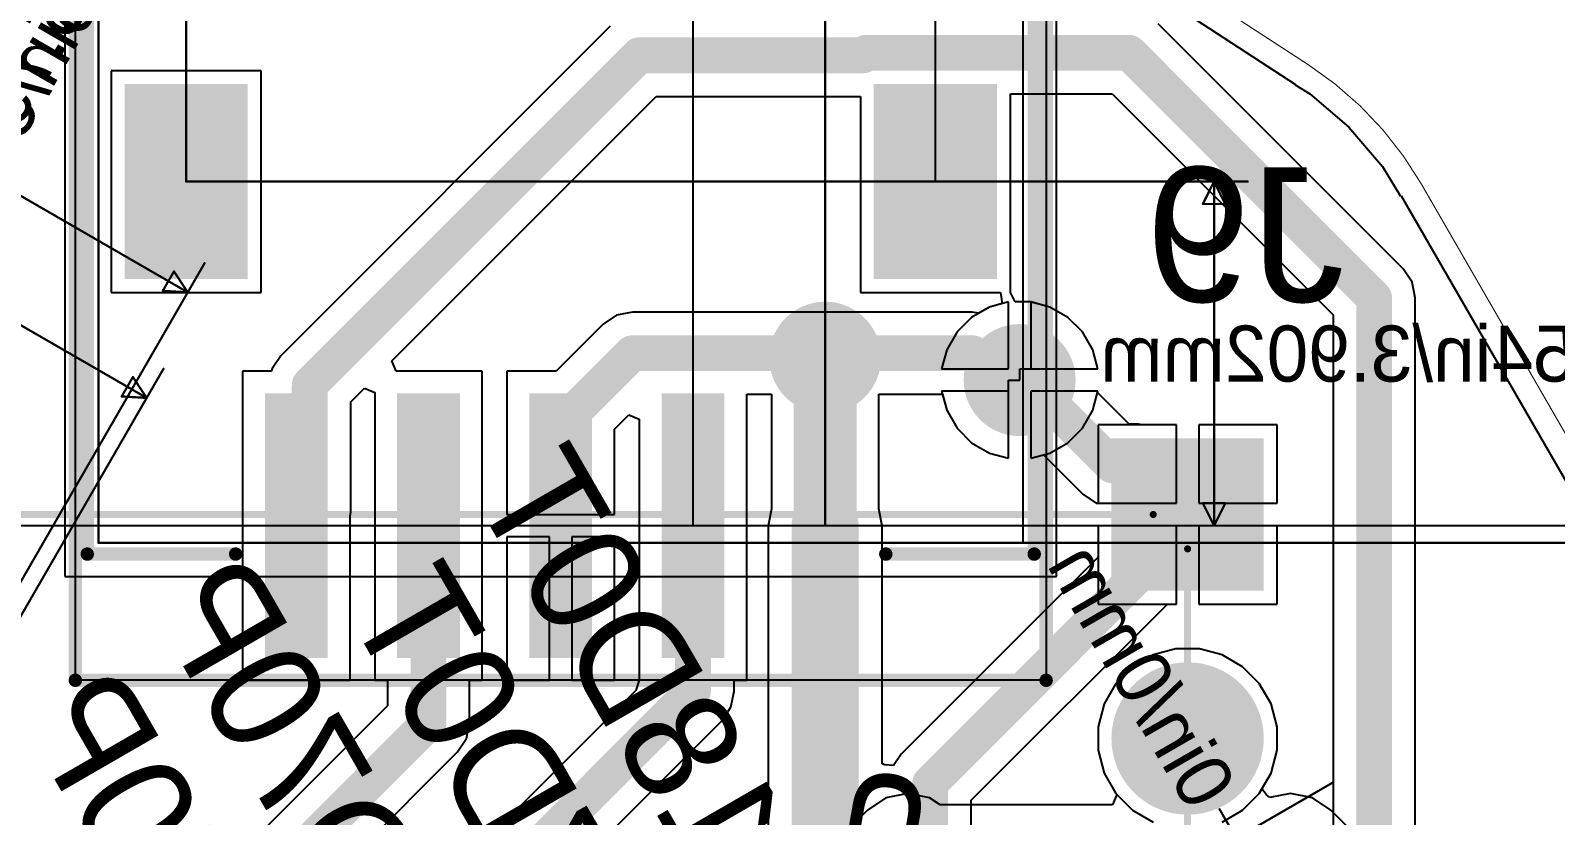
# Model space of a CAD drawing. Header units: millimetres. Extents: x 44.3 to 117.6, y 98.8 to 161.5.
# Drawn here: x 74.5 to 91.8, y 140.86 to 149.76 of the extents above; entities that cross this region are included whole.
import ezdxf

# ---------------------------------------------------------------- set-up
doc = ezdxf.new("R2010")
doc.units = ezdxf.units.MM
for name, color, linetype in [('BottomLayer', 5, 'Continuous'), ('BottomOverlay', 54, 'Continuous'), ('BottomPaste', 16, 'Continuous'), ('BottomSolder', 6, 'Continuous'), ('KeepOutLayer', 6, 'Continuous'), ('Mechanical13', 56, 'Continuous'), ('Mechanical15', 56, 'Continuous'), ('Mechanical5', 56, 'Continuous'), ('Mechanical7', 56, 'Continuous'), ('MultiLayer', 9, 'Continuous'), ('PadHoleLayer', 156, 'Continuous'), ('TopLayer', 1, 'Continuous'), ('TopOverlay', 2, 'Continuous'), ('TopSolder', 216, 'Continuous'), ('ViaHoleLayer', 16, 'Continuous')]:
    doc.layers.add(name, color=color, linetype=linetype)
doc.styles.add('Arial', font='arial.ttf', dxfattribs={"height": 0.2})

# ---------------------------------------------------------------- blocks, each defined once
blk = doc.blocks.new('CONN_S5B_ZR_SM4A_TF_JST_B_5')
at = {"layer": 'BottomLayer'}
for points in [[(-0.356, 1.499), (0.356, 1.499), (0.356, -1.499), (-0.356, -1.499)], [(1.144, 1.499), (1.856, 1.499), (1.856, -1.499), (1.144, -1.499)], [(2.644, 1.499), (3.356, 1.499), (3.356, -1.499), (2.644, -1.499)], [(4.144, 1.499), (4.856, 1.499), (4.856, -1.499), (4.144, -1.499)], [(5.644, 1.499), (6.356, 1.499), (6.356, -1.499), (5.644, -1.499)], [(-0.653, -2.899), (-0.653, -4.905), (-1.847, -4.905), (-1.847, -2.899)], [(7.847, -2.899), (7.847, -4.905), (6.653, -4.905), (6.653, -2.899)]]:
    blk.add_hatch(color=5, dxfattribs=at).paths.add_polyline_path(points)
at = {"layer": 'BottomPaste'}
for points in [[(-0.356, 1.499), (0.356, 1.499), (0.356, -1.499), (-0.356, -1.499)], [(1.144, 1.499), (1.856, 1.499), (1.856, -1.499), (1.144, -1.499)], [(2.644, 1.499), (3.356, 1.499), (3.356, -1.499), (2.644, -1.499)], [(4.144, 1.499), (4.856, 1.499), (4.856, -1.499), (4.144, -1.499)], [(5.644, 1.499), (6.356, 1.499), (6.356, -1.499), (5.644, -1.499)], [(-0.653, -2.899), (-0.653, -4.905), (-1.847, -4.905), (-1.847, -2.899)], [(7.847, -2.899), (7.847, -4.905), (6.653, -4.905), (6.653, -2.899)]]:
    blk.add_hatch(color=16, dxfattribs=at).paths.add_polyline_path(points)
at = {"layer": 'BottomSolder'}
for points in [[(-0.356, 1.499), (0.356, 1.499), (0.356, -1.499), (-0.356, -1.499)], [(1.144, 1.499), (1.856, 1.499), (1.856, -1.499), (1.144, -1.499)], [(2.644, 1.499), (3.356, 1.499), (3.356, -1.499), (2.644, -1.499)], [(4.144, 1.499), (4.856, 1.499), (4.856, -1.499), (4.144, -1.499)], [(5.644, 1.499), (6.356, 1.499), (6.356, -1.499), (5.644, -1.499)], [(-0.552, -2.797), (-0.552, -5.007), (-1.949, -5.007), (-1.949, -2.797)], [(7.949, -2.797), (7.949, -5.007), (6.552, -5.007), (6.552, -2.797)]]:
    blk.add_hatch(color=6, dxfattribs=at).paths.add_polyline_path(points)
at = {"layer": 'BottomOverlay'}
for points, const_width in [([(-3.769, 0, 1), (-4.531, 0, 1)], 0.508), ([(-2.41, 0.322, 1), (-2.334, 0.322, 1)], 0.0762), ([(-2.41, 0.322, 1), (-2.334, 0.322, 1)], 0.0762), ([(-0.726, 0.322, 1), (-0.65, 0.322, 1)], 0.0762), ([(6.65, 0.322, 1), (6.726, 0.322, 1)], 0.0762), ([(8.334, 0.322, 1), (8.41, 0.322, 1)], 0.0762), ([(8.334, 0.322, 1), (8.41, 0.322, 1)], 0.0762), ([(-4.658, 0, 1), (-4.404, 0, 1)], 0.254), ([(-3.896, 0, 1), (-3.642, 0, 1)], 0.254)]:
    blk.add_lwpolyline(points, format="xyb", close=True, dxfattribs=dict(at, const_width=const_width))
at = {"layer": 'BottomOverlay', "const_width": 0.152}
for points in [[(-2.372, 0.322), (-2.372, -5.926)], [(-0.688, 0.322), (-2.372, 0.322)], [(8.372, 0.322), (6.688, 0.322)], [(8.372, 0.322), (8.372, -5.926)]]:
    blk.add_lwpolyline(points, dxfattribs=at)
at = {"layer": 'Mechanical13', "const_width": 0.0254}
for points in [[(-2.245, 0.195), (-2.245, -5.799)], [(8.245, 0.195), (-2.245, 0.195)], [(8.245, 0.195), (8.245, -5.799)]]:
    blk.add_lwpolyline(points, dxfattribs=at)
at = {"layer": 'Mechanical13'}
for points, const_width in [([(-2.251, 0.195, 1), (-2.239, 0.195, 1)], 0.0127), ([(-2.251, 0.195, 1), (-2.239, 0.195, 1)], 0.0127), ([(8.239, 0.195, 1), (8.251, 0.195, 1)], 0.0127), ([(8.239, 0.195, 1), (8.251, 0.195, 1)], 0.0127), ([(0.381, -1.905, 1), (-0.381, -1.905, 1)], 0.508), ([(-0.508, -1.905, 1), (-0.254, -1.905, 1)], 0.254), ([(0.254, -1.905, 1), (0.508, -1.905, 1)], 0.254)]:
    blk.add_lwpolyline(points, format="xyb", close=True, dxfattribs=dict(at, const_width=const_width))
at = {"layer": 'Mechanical15'}
for p, q in [((-2.507, -6.053), (-2.507, 1.753)), ((-2.507, 1.753), (8.507, 1.753)), ((8.507, 1.753), (8.507, -6.053))]:
    blk.add_line(p, q, dxfattribs=at)
at = {"layer": 'Mechanical15', "const_width": 0.152}
for points in [[(8.507, 1.753), (-2.507, 1.753)], [(-2.507, 1.753), (-2.507, -6.053)], [(8.507, 1.753), (8.507, -6.053)]]:
    blk.add_lwpolyline(points, dxfattribs=at)
at = {"layer": 'Mechanical15', "const_width": 0.0762}
for points in [[(-2.545, 1.753, 1), (-2.469, 1.753, 1)], [(-2.545, 1.753, 1), (-2.469, 1.753, 1)], [(8.469, 1.753, 1), (8.545, 1.753, 1)], [(8.469, 1.753, 1), (8.545, 1.753, 1)]]:
    blk.add_lwpolyline(points, format="xyb", close=True, dxfattribs=at)
at = {"layer": 'Mechanical5'}
for p, q in [((-2.626, 0.576), (-2.626, -6.18)), ((8.626, 0.576), (-2.626, 0.576)), ((8.626, -6.18), (8.626, 0.576))]:
    blk.add_line(p, q, dxfattribs=at)
at = {"layer": 'Mechanical7', "const_width": 0.0254}
for points in [[(-2.245, 0.195), (-11.778, 0.195)], [(3, 0), (-13.048, 0)], [(3, 0), (-4.793, 0)], [(-4.412, 0), (-4.539, -0.254)], [(-4.285, -0.254), (-4.412, 0)], [(-4.412, 0), (-4.412, -3.902)], [(11.166, 0), (0, 0)], [(11.166, 0), (0, 0)], [(0, 0), (0, -8.339)], [(1.5, 0), (1.5, -8.339)], [(-4.285, -0.254), (-4.539, -0.254)], [(-4.285, -3.648), (-4.539, -3.648)], [(-4.412, -3.902), (-4.539, -3.648)], [(-4.285, -3.648), (-4.412, -3.902)], [(7.25, -3.902), (-4.793, -3.902)], [(-1.25, -3.902), (-1.25, -14.054)], [(7.25, -3.902), (7.25, -14.054)]]:
    blk.add_lwpolyline(points, dxfattribs=at)
at = {"layer": 'Mechanical7', "const_width": 0.0127}
for points in [[(-2.251, 0.195, 1), (-2.239, 0.195, 1)], [(-4.8, 0, 1), (-4.787, 0, 1)], [(-4.419, 0, 1), (-4.406, 0, 1)], [(-4.419, 0, 1), (-4.406, 0, 1)], [(-4.419, 0, 1), (-4.406, 0, 1)], [(-0.006, 0, 1), (0.006, 0, 1)], [(-0.006, 0, 1), (0.006, 0, 1)], [(-0.006, 0, 1), (0.006, 0, 1)], [(1.494, 0, 1), (1.506, 0, 1)], [(2.994, 0, 1), (3.006, 0, 1)], [(2.994, 0, 1), (3.006, 0, 1)], [(-4.546, -0.254, 1), (-4.533, -0.254, 1)], [(-4.546, -0.254, 1), (-4.533, -0.254, 1)], [(-4.292, -0.254, 1), (-4.279, -0.254, 1)], [(-4.292, -0.254, 1), (-4.279, -0.254, 1)], [(-4.546, -3.648, 1), (-4.533, -3.648, 1)], [(-4.546, -3.648, 1), (-4.533, -3.648, 1)], [(-4.292, -3.648, 1), (-4.279, -3.648, 1)], [(-4.292, -3.648, 1), (-4.279, -3.648, 1)], [(-4.8, -3.902, 1), (-4.787, -3.902, 1)], [(-4.419, -3.902, 1), (-4.406, -3.902, 1)], [(-4.419, -3.902, 1), (-4.406, -3.902, 1)], [(-4.419, -3.902, 1), (-4.406, -3.902, 1)], [(-1.256, -3.902, 1), (-1.244, -3.902, 1)], [(7.244, -3.902, 1), (7.256, -3.902, 1)], [(7.244, -3.902, 1), (7.256, -3.902, 1)]]:
    blk.add_lwpolyline(points, format="xyb", close=True, dxfattribs=at)
at = {"layer": 'TopOverlay'}
for points, const_width in [([(-3.769, 0, 1), (-4.531, 0, 1)], 0.508), ([(-4.658, 0, 1), (-4.404, 0, 1)], 0.254), ([(-3.896, 0, 1), (-3.642, 0, 1)], 0.254)]:
    blk.add_lwpolyline(points, format="xyb", close=True, dxfattribs=dict(at, const_width=const_width))
at = {"layer": 'Mechanical7', "text_generation_flag": 2}
blk.add_text('0.154in/3.902mm', height=0.635, rotation=180, dxfattribs=at).set_placement((-9.683, -1.634))
blk = doc.blocks.new('CONN_S5B_ZR_SM4A_TF_JST_B_6')
at = {"layer": 'Mechanical7', "text_generation_flag": 2}
blk.add_text('Right Mtg Padstyle: EX60Y60D30P', height=1.27, rotation=180, dxfattribs=at).set_placement((-6.843, 15.088))
blk = doc.blocks.new('CONN_S5B_ZR_SM4A_TF_JST_B_7')
at = {"layer": 'Mechanical7', "const_width": 0.0254}
for points in [[(11.166, 0), (0, 0)], [(11.166, 0), (0, 0)], [(10.785, 0), (10.785, -1.27)]]:
    blk.add_lwpolyline(points, dxfattribs=at)
at = {"layer": 'Mechanical7', "const_width": 0.0127}
for points in [[(11.16, 0, 1), (11.172, 0, 1)], [(11.16, 0, 1), (11.172, 0, 1)], [(10.779, -1.27, 1), (10.791, -1.27, 1)]]:
    blk.add_lwpolyline(points, format="xyb", close=True, dxfattribs=at)
at = {"layer": 'Mechanical7', "text_generation_flag": 2}
for s, height, p in [('Right Mtg Padstyle: EX60Y60D30P', 1.27, (-6.843, 15.088)), ('3rd Mtg Padstyle: EX70Y70D70P', 1.27, (-6.207, 11.278)), ('2nd Mtg Padstyle: EX70Y70D70P', 1.27, (-6.207, 9.373)), ('1st Mtg Padstyle: RX79Y47D0T', 1.27, (-5.89, 7.468)), ('Default Padstyle: RX28Y118D0T', 1.27, (-6.207, 5.563)), ('0in/0mm', 0.635, (11.293, 0.317))]:
    blk.add_text(s, height=height, rotation=180, dxfattribs=at).set_placement(p)
blk = doc.blocks.new('CONN_S5B_ZR_SM4A_TF_JST_B_11')
at = {"layer": 'Mechanical7', "const_width": 0.0254}
for points in [[(-2.245, 0.195), (-11.778, 0.195)], [(-11.524, -0.059), (-11.397, 0.195)], [(-11.397, -5.799), (-11.397, 0.195)], [(-11.27, -0.059), (-11.397, 0.195)], [(3, 0), (-13.048, 0)], [(-12.794, -0.254), (-12.667, 0)], [(-12.667, -5.799), (-12.667, 0)], [(-12.54, -0.254), (-12.667, 0)], [(-11.27, -0.059), (-11.524, -0.059)], [(-12.54, -0.254), (-12.794, -0.254)]]:
    blk.add_lwpolyline(points, dxfattribs=at)
at = {"layer": 'Mechanical7', "const_width": 0.0127}
for points in [[(-11.785, 0.195, 1), (-11.772, 0.195, 1)], [(-11.404, 0.195, 1), (-11.391, 0.195, 1)], [(-11.404, 0.195, 1), (-11.391, 0.195, 1)], [(-11.404, 0.195, 1), (-11.391, 0.195, 1)], [(-13.055, 0, 1), (-13.042, 0, 1)], [(-12.674, 0, 1), (-12.661, 0, 1)], [(-12.674, 0, 1), (-12.661, 0, 1)], [(-12.674, 0, 1), (-12.661, 0, 1)], [(-11.531, -0.059, 1), (-11.518, -0.059, 1)], [(-11.531, -0.059, 1), (-11.518, -0.059, 1)], [(-11.277, -0.059, 1), (-11.264, -0.059, 1)], [(-11.277, -0.059, 1), (-11.264, -0.059, 1)], [(-12.801, -0.254, 1), (-12.788, -0.254, 1)], [(-12.801, -0.254, 1), (-12.788, -0.254, 1)], [(-12.547, -0.254, 1), (-12.534, -0.254, 1)], [(-12.547, -0.254, 1), (-12.534, -0.254, 1)]]:
    blk.add_lwpolyline(points, format="xyb", close=True, dxfattribs=at)
at = {"layer": 'Mechanical7', "text_generation_flag": 2}
for s, p in [('0.228in/5.799mm', (-17.938, -2.582)), ('0.236in/5.994mm', (-16.668, -2.484))]:
    blk.add_text(s, height=0.635, rotation=-180, dxfattribs=at).set_placement(p)
blk = doc.blocks.new('T___PICO_B_____14')
at = {"layer": 'BottomLayer'}
h = blk.add_hatch(color=5, dxfattribs=at)
edge = h.paths.add_edge_path()
edge.add_arc((22.86, -22.47), 0.762, 0, 360)
blk.add_hatch(color=5, dxfattribs=at).paths.add_polyline_path([(24.638, -21.708), (26.162, -21.708), (26.162, -23.232), (24.638, -23.232)])
at = {"layer": 'BottomSolder'}
h = blk.add_hatch(color=6, dxfattribs=at)
edge = h.paths.add_edge_path()
edge.add_arc((22.86, -22.47), 0.864, 0, 360)
blk.add_hatch(color=6, dxfattribs=at).paths.add_polyline_path([(24.536, -21.606), (26.264, -21.606), (26.264, -23.334), (24.536, -23.334)])
at = {"layer": 'MultiLayer'}
h = blk.add_hatch(color=9, dxfattribs=at)
edge = h.paths.add_edge_path()
edge.add_arc((22.86, -22.47), 0.762, 0, 360)
blk.add_hatch(color=9, dxfattribs=at).paths.add_polyline_path([(24.638, -21.708), (26.162, -21.708), (26.162, -23.232), (24.638, -23.232)])
at = {"layer": 'PadHoleLayer'}
h = blk.add_hatch(color=156, dxfattribs=at)
edge = h.paths.add_edge_path()
edge.add_arc((22.86, -22.47), 0.422, 0, 360)
h = blk.add_hatch(color=156, dxfattribs=at)
edge = h.paths.add_edge_path()
edge.add_arc((25.4, -22.47), 0.422, 0, 360)
at = {"layer": 'TopLayer'}
h = blk.add_hatch(color=1, dxfattribs=at)
edge = h.paths.add_edge_path()
edge.add_arc((22.86, -22.47), 0.762, 0, 360)
blk.add_hatch(color=1, dxfattribs=at).paths.add_polyline_path([(24.638, -21.708), (26.162, -21.708), (26.162, -23.232), (24.638, -23.232)])
at = {"layer": 'TopSolder'}
h = blk.add_hatch(color=216, dxfattribs=at)
edge = h.paths.add_edge_path()
edge.add_arc((22.86, -22.47), 0.864, 0, 360)
blk.add_hatch(color=216, dxfattribs=at).paths.add_polyline_path([(24.536, -21.606), (26.264, -21.606), (26.264, -23.334), (24.536, -23.334)])
at = {"layer": 'TopLayer', "const_width": 0.254}
for points in [[(25.4, -22.08), (25.205, -22.275)], [(25.142, -22.339), (25.01, -22.47)], [(25.205, -22.275), (25.142, -22.339)], [(25.205, -22.275), (25.142, -22.339)]]:
    blk.add_lwpolyline(points, dxfattribs=at)
at = {"layer": 'TopLayer', "const_width": 0.127}
for points in [[(25.337, -22.08, 1), (25.463, -22.08, 1)], [(25.078, -22.339, 1), (25.205, -22.339, 1)], [(25.078, -22.339, 1), (25.205, -22.339, 1)], [(25.078, -22.339, 1), (25.205, -22.339, 1)], [(25.142, -22.275, 1), (25.269, -22.275, 1)], [(25.142, -22.275, 1), (25.269, -22.275, 1)], [(25.142, -22.275, 1), (25.269, -22.275, 1)], [(24.947, -22.47, 1), (25.074, -22.47, 1)]]:
    blk.add_lwpolyline(points, format="xyb", close=True, dxfattribs=at)
at = {"layer": 'TopOverlay', "const_width": 0.08}
for points in [[(25.4, -7.62), (25.4, -22.08)], [(2.54, -22.47), (25.01, -22.47)]]:
    blk.add_lwpolyline(points, dxfattribs=at)
at = {"layer": 'TopOverlay', "const_width": 0.04}
for points in [[(25.38, -22.08, 1), (25.42, -22.08, 1)], [(24.99, -22.47, 1), (25.03, -22.47, 1)]]:
    blk.add_lwpolyline(points, format="xyb", close=True, dxfattribs=at)

msp = doc.modelspace()

# ---------------------------------------------------------------- hatches: boundary and pattern name
at = {"layer": 'BottomLayer'}
h = msp.add_hatch(color=5, dxfattribs=at)
edge = h.paths.add_edge_path()
edge.add_arc((85.725, 145.796), 0.635, 0, 360)
at = {"layer": 'TopLayer'}
h = msp.add_hatch(color=1, dxfattribs=at)
edge = h.paths.add_edge_path()
edge.add_arc((85.725, 145.796), 0.635, 0, 360)
at = {"layer": 'ViaHoleLayer'}
h = msp.add_hatch(color=16, dxfattribs=at)
edge = h.paths.add_edge_path()
edge.add_arc((85.725, 145.796), 0.356, 0, 360)

# ---------------------------------------------------------------- linework, layer by layer
at = {"layer": 'BottomLayer'}
for p, q in [((82.312, 153.404), (88.854, 149.149)), ((90.077, 147.057), (87.296, 149.837)), ((81.077, 149.809), (77.341, 146.072)), ((77.119, 149.304), (75.417, 149.304)), ((75.417, 149.304), (75.417, 146.79)), ((77.119, 146.79), (77.119, 149.304)), ((88.854, 149.149), (88.851, 149.144)), ((88.851, 149.144), (89.015, 149.043)), ((88.854, 149.149), (88.854, 149.149)), ((78.602, 146.015), (81.6, 149.013)), ((81.6, 149.013), (83.917, 149.013)), ((83.917, 149.013), (83.917, 146.79)), ((85.619, 146.79), (85.619, 149.041)), ((85.619, 149.041), (86.773, 149.041)), ((86.773, 149.041), (89.281, 146.534)), ((89.015, 149.043), (89.461, 148.662)), ((89.461, 148.662), (89.842, 148.216)), ((89.842, 148.216), (90.047, 147.883)), ((90.047, 147.883), (90.052, 147.886)), ((90.052, 147.886), (94.052, 140.957)), ((90.178, 146.905), (90.077, 147.057)), ((90.213, 146.727), (90.178, 146.905)), ((75.417, 146.79), (77.119, 146.79)), ((83.917, 146.79), (85.508, 146.79)), ((85.508, 146.79), (85.525, 146.663)), ((85.673, 146.685), (85.619, 146.79)), ((90.213, 137.477), (90.213, 146.727)), ((81.331, 146.567), (81.152, 146.531)), ((85.187, 146.567), (81.331, 146.567)), ((85.258, 146.553), (85.187, 146.567)), ((85.382, 146.624), (85.258, 146.553)), ((85.525, 146.663), (85.382, 146.624)), ((85.842, 146.685), (85.673, 146.685)), ((86.068, 146.624), (85.842, 146.685)), ((86.271, 146.507), (86.068, 146.624)), ((81.001, 146.43), (80.468, 145.898)), ((81.152, 146.531), (81.001, 146.43)), ((86.436, 146.342), (86.271, 146.507)), ((89.281, 146.534), (89.281, 138.413)), ((86.553, 146.139), (86.436, 146.342)), ((77.341, 146.072), (77.24, 145.921)), ((86.611, 145.923), (86.553, 146.139)), ((77.235, 145.898), (76.908, 145.898)), ((76.908, 145.898), (76.908, 142.392)), ((77.24, 145.921), (77.235, 145.898)), ((78.651, 145.898), (78.602, 146.015)), ((79.628, 145.898), (78.651, 145.898)), ((79.628, 142.392), (79.628, 145.898)), ((80.468, 145.898), (79.908, 145.898)), ((79.908, 145.898), (79.908, 144.272)), ((85.725, 145.796), (85.725, 145.923)), ((85.725, 145.923), (86.611, 145.923)), ((78.137, 145.549), (78.291, 145.704)), ((78.291, 145.704), (78.408, 145.655)), ((85.598, 144.91), (85.598, 145.796)), ((85.598, 145.796), (85.725, 145.796)), ((78.137, 144.297), (78.137, 145.549)), ((78.408, 145.655), (78.408, 142.392)), ((82.628, 142.392), (82.628, 145.635)), ((82.628, 145.635), (82.908, 145.635)), ((82.908, 145.635), (82.908, 144.335)), ((84.128, 144.335), (84.128, 145.635)), ((84.128, 145.635), (84.848, 145.635)), ((84.848, 145.635), (84.897, 145.453)), ((86.611, 145.669), (85.852, 145.669)), ((85.852, 145.669), (85.852, 144.91)), ((86.553, 145.453), (86.611, 145.669)), ((81.128, 145.238), (81.291, 145.402)), ((81.291, 145.402), (81.408, 145.353)), ((81.408, 145.353), (81.408, 142.392)), ((84.897, 145.453), (85.014, 145.25)), ((86.436, 145.25), (86.553, 145.453)), ((81.128, 144.272), (81.128, 145.238)), ((85.014, 145.25), (85.179, 145.085)), ((86.271, 145.085), (86.436, 145.25)), ((87.503, 145.288), (86.614, 145.288)), ((86.614, 145.288), (86.614, 144.399)), ((87.503, 144.399), (87.503, 145.288)), ((88.646, 145.288), (87.757, 145.288)), ((87.757, 145.288), (87.757, 144.399)), ((88.646, 144.399), (88.646, 145.288)), ((85.179, 145.085), (85.382, 144.968)), ((86.068, 144.968), (86.271, 145.085)), ((85.382, 144.968), (85.598, 144.91)), ((85.852, 144.91), (86.068, 144.968)), ((78.128, 144.252), (78.137, 144.297)), ((82.908, 144.335), (82.871, 144.145)), ((84.165, 144.145), (84.128, 144.335)), ((86.614, 144.399), (87.503, 144.399)), ((87.757, 144.399), (88.646, 144.399)), ((78.128, 142.392), (78.128, 144.252)), ((79.908, 144.272), (80.518, 144.272)), ((80.518, 144.272), (81.128, 144.272)), ((82.871, 144.145), (82.871, 139.793)), ((84.165, 141.445), (84.165, 144.145)), ((87.503, 144.145), (86.614, 144.145)), ((86.614, 144.145), (86.614, 143.788)), ((87.503, 143.256), (87.503, 144.145)), ((88.646, 144.145), (87.757, 144.145)), ((87.757, 144.145), (87.757, 143.256)), ((88.646, 143.256), (88.646, 144.145)), ((80.391, 144.018), (79.908, 144.018)), ((79.908, 144.018), (79.908, 142.392)), ((80.391, 142.392), (80.391, 144.018)), ((81.128, 144.018), (80.645, 144.018)), ((80.645, 144.018), (80.645, 142.392)), ((81.128, 142.392), (81.128, 144.018)), ((86.614, 143.788), (84.379, 141.554)), ((85.175, 141.031), (87.4, 143.256)), ((87.4, 143.256), (87.503, 143.256)), ((87.757, 143.256), (88.646, 143.256)), ((87.496, 142.748), (87.238, 142.679)), ((87.764, 142.748), (87.496, 142.748)), ((88.022, 142.679), (87.764, 142.748)), ((87.238, 142.679), (87.006, 142.545)), ((88.254, 142.545), (88.022, 142.679)), ((76.908, 142.392), (78.128, 142.392)), ((78.408, 142.392), (78.552, 142.392)), ((78.552, 142.392), (78.552, 142.103)), ((79.484, 141.91), (79.484, 142.392)), ((79.484, 142.392), (79.628, 142.392)), ((79.908, 142.392), (80.391, 142.392)), ((80.645, 142.392), (81.128, 142.392)), ((81.408, 142.392), (81.37, 142.278)), ((81.408, 142.392), (81.408, 142.392)), ((81.408, 142.392), (81.408, 142.392)), ((82.484, 142.267), (82.484, 142.392)), ((82.484, 142.392), (82.628, 142.392)), ((87.006, 142.545), (86.817, 142.356)), ((88.443, 142.356), (88.254, 142.545)), ((81.37, 142.278), (77.676, 138.584)), ((82.449, 142.088), (82.484, 142.267)), ((86.817, 142.356), (86.683, 142.124)), ((88.577, 142.124), (88.443, 142.356)), ((78.552, 142.103), (74.786, 138.337)), ((82.348, 141.937), (82.449, 142.088)), ((86.683, 142.124), (86.614, 141.866)), ((88.646, 141.866), (88.577, 142.124)), ((78.335, 137.925), (82.348, 141.937)), ((79.449, 141.731), (79.484, 141.91)), ((79.348, 141.58), (79.449, 141.731)), ((86.614, 141.866), (86.614, 141.598)), ((88.646, 141.598), (88.646, 141.866)), ((75.309, 137.542), (79.348, 141.58)), ((84.379, 141.554), (84.292, 141.424)), ((86.614, 141.598), (86.683, 141.34)), ((88.577, 141.34), (88.646, 141.598)), ((84.196, 141.433), (84.165, 141.445)), ((84.292, 141.424), (84.196, 141.433)), ((86.683, 141.34), (86.817, 141.108)), ((88.443, 141.108), (88.577, 141.34)), ((85.175, 136.75), (85.175, 141.031)), ((86.817, 141.108), (87.006, 140.919)), ((88.254, 140.919), (88.443, 141.108)), ((87.006, 140.919), (87.238, 140.785)), ((88.022, 140.785), (88.254, 140.919))]:
    msp.add_line(p, q, dxfattribs=at)
for points, const_width in [([(77.67, 145.742), (81.407, 149.479)], 0.406), ([(81.407, 149.479), (83.953, 149.479)], 0.406), ([(83.953, 149.479), (83.982, 149.507)], 0.406), ([(83.982, 149.507), (86.967, 149.507)], 0.406), ([(86.967, 149.507), (89.747, 146.727)], 0.406), ([(89.747, 137.284), (89.747, 146.727)], 0.406), ([(80.518, 145.288), (81.331, 146.101)], 0.406), ([(81.331, 146.101), (85.187, 146.101)], 0.406), ([(85.187, 146.101), (85.491, 145.796)], 0.406), ([(77.67, 144.297), (77.67, 145.742)], 0.406), ([(85.491, 145.796), (85.725, 145.796)], 0.406), ([(80.518, 144.145), (80.518, 145.288)], 0.406), ([(77.518, 144.145), (77.67, 144.297)], 0.406), ([(83.518, 139.525), (83.518, 144.145)], 0.762), ([(87.071, 143.713), (87.63, 144.272)], 0.406), ([(79.018, 141.91), (79.018, 144.145)], 0.406), ([(82.018, 142.267), (82.018, 144.145)], 0.406), ([(84.709, 141.224), (87.071, 143.586)], 0.406), ([(87.071, 143.586), (87.071, 143.713)], 0.406), ([(77.47, 137.719), (82.018, 142.267)], 0.406), ([(74.979, 137.871), (79.018, 141.91)], 0.406), ([(84.709, 132.716), (84.709, 141.224)], 0.406)]:
    msp.add_lwpolyline(points, dxfattribs=dict(at, const_width=const_width))
for points, const_width in [([(81.305, 149.479, 1), (81.509, 149.479, 1)], 0.203), ([(81.305, 149.479, 1), (81.509, 149.479, 1)], 0.203), ([(83.852, 149.479, 1), (84.055, 149.479, 1)], 0.203), ([(83.852, 149.479, 1), (84.055, 149.479, 1)], 0.203), ([(83.88, 149.507, 1), (84.083, 149.507, 1)], 0.203), ([(83.88, 149.507, 1), (84.083, 149.507, 1)], 0.203), ([(86.865, 149.507, 1), (87.068, 149.507, 1)], 0.203), ([(86.865, 149.507, 1), (87.068, 149.507, 1)], 0.203), ([(89.645, 146.727, 1), (89.848, 146.727, 1)], 0.203), ([(89.645, 146.727, 1), (89.848, 146.727, 1)], 0.203), ([(81.229, 146.101, 1), (81.432, 146.101, 1)], 0.203), ([(81.229, 146.101, 1), (81.432, 146.101, 1)], 0.203), ([(85.085, 146.101, 1), (85.288, 146.101, 1)], 0.203), ([(85.085, 146.101, 1), (85.288, 146.101, 1)], 0.203), ([(77.569, 145.742, 1), (77.772, 145.742, 1)], 0.203), ([(77.569, 145.742, 1), (77.772, 145.742, 1)], 0.203), ([(85.39, 145.796, 1), (85.593, 145.796, 1)], 0.203), ([(85.39, 145.796, 1), (85.593, 145.796, 1)], 0.203), ([(85.623, 145.796, 1), (85.827, 145.796, 1)], 0.203), ([(80.416, 145.288, 1), (80.62, 145.288, 1)], 0.203), ([(80.416, 145.288, 1), (80.62, 145.288, 1)], 0.203), ([(77.569, 144.297, 1), (77.772, 144.297, 1)], 0.203), ([(77.569, 144.297, 1), (77.772, 144.297, 1)], 0.203), ([(83.327, 144.145, 1), (83.708, 144.145, 1)], 0.381), ([(87.528, 144.272, 1), (87.732, 144.272, 1)], 0.203), ([(77.416, 144.145, 1), (77.62, 144.145, 1)], 0.203), ([(78.916, 144.145, 1), (79.12, 144.145, 1)], 0.203), ([(80.416, 144.145, 1), (80.62, 144.145, 1)], 0.203), ([(81.916, 144.145, 1), (82.12, 144.145, 1)], 0.203), ([(86.97, 143.713, 1), (87.173, 143.713, 1)], 0.203), ([(86.97, 143.713, 1), (87.173, 143.713, 1)], 0.203), ([(86.97, 143.586, 1), (87.173, 143.586, 1)], 0.203), ([(86.97, 143.586, 1), (87.173, 143.586, 1)], 0.203), ([(81.916, 142.267, 1), (82.12, 142.267, 1)], 0.203), ([(81.916, 142.267, 1), (82.12, 142.267, 1)], 0.203), ([(78.916, 141.91, 1), (79.12, 141.91, 1)], 0.203), ([(78.916, 141.91, 1), (79.12, 141.91, 1)], 0.203), ([(84.607, 141.224, 1), (84.811, 141.224, 1)], 0.203), ([(84.607, 141.224, 1), (84.811, 141.224, 1)], 0.203)]:
    msp.add_lwpolyline(points, format="xyb", close=True, dxfattribs=dict(at, const_width=const_width))
at = {"layer": 'KeepOutLayer', "const_width": 0.0127}
for points in [[(82.451, 153.63), (88.999, 149.372)], [(90.282, 148.019), (101.323, 128.895)]]:
    msp.add_lwpolyline(points, dxfattribs=at)
at = {"layer": 'KeepOutLayer', "const_width": 0.00635}
for points in [[(88.996, 149.372, 1), (89.002, 149.372, 1)], [(88.996, 149.372, 1), (89.002, 149.372, 1)], [(90.279, 148.019, 1), (90.285, 148.019, 1)], [(90.279, 148.019, 1), (90.285, 148.019, 1)]]:
    msp.add_lwpolyline(points, format="xyb", close=True, dxfattribs=at)
at = {"layer": 'KeepOutLayer', "const_width": 0.0127}
msp.add_lwpolyline([(88.999, 149.372, -0.118191), (90.282, 148.019)], format="xyb", dxfattribs=at)
at = {"layer": 'TopLayer'}
for p, q in [((82.312, 153.404), (88.854, 149.149)), ((88.854, 149.149), (88.851, 149.144)), ((88.851, 149.144), (89.015, 149.043)), ((88.854, 149.149), (88.854, 149.149)), ((89.015, 149.043), (89.461, 148.662)), ((89.461, 148.662), (89.842, 148.216)), ((89.842, 148.216), (90.047, 147.883)), ((90.047, 147.883), (90.052, 147.886)), ((90.052, 147.886), (101.09, 128.768)), ((85.382, 146.624), (85.179, 146.507)), ((85.598, 146.682), (85.382, 146.624)), ((85.598, 145.923), (85.598, 146.682)), ((86.068, 146.624), (85.852, 146.682)), ((85.852, 146.682), (85.852, 145.923)), ((86.271, 146.507), (86.068, 146.624)), ((85.179, 146.507), (85.014, 146.342)), ((86.436, 146.342), (86.271, 146.507)), ((85.014, 146.342), (84.897, 146.139)), ((86.553, 146.139), (86.436, 146.342)), ((84.897, 146.139), (84.839, 145.923)), ((86.611, 145.923), (86.553, 146.139)), ((84.839, 145.923), (85.598, 145.923)), ((85.852, 145.923), (86.611, 145.923)), ((85.598, 145.669), (84.839, 145.669)), ((84.839, 145.669), (84.897, 145.453)), ((85.598, 144.91), (85.598, 145.669)), ((86.611, 145.669), (85.852, 145.669)), ((85.852, 145.669), (85.852, 144.91)), ((86.608, 145.655), (86.611, 145.669)), ((86.966, 145.297), (86.608, 145.655)), ((84.897, 145.453), (85.014, 145.25)), ((85.014, 145.25), (85.179, 145.085)), ((87.071, 145.297), (86.966, 145.297)), ((87.116, 145.288), (87.071, 145.297)), ((87.503, 145.288), (87.116, 145.288)), ((87.503, 144.399), (87.503, 145.288)), ((88.646, 145.288), (87.757, 145.288)), ((87.757, 145.288), (87.757, 144.399)), ((88.646, 144.399), (88.646, 145.288)), ((85.179, 145.085), (85.382, 144.968)), ((85.382, 144.968), (85.598, 144.91)), ((85.852, 144.91), (85.996, 144.948)), ((85.996, 144.948), (86.443, 144.501)), ((86.443, 144.501), (86.594, 144.4)), ((86.594, 144.4), (86.6, 144.399)), ((86.6, 144.399), (87.503, 144.399)), ((87.757, 144.399), (88.646, 144.399)), ((87.503, 144.145), (86.614, 144.145)), ((86.614, 144.145), (86.614, 143.256)), ((87.503, 143.256), (87.503, 144.145)), ((88.646, 144.145), (87.757, 144.145)), ((87.757, 144.145), (87.757, 143.256)), ((88.646, 143.256), (88.646, 144.145)), ((86.614, 143.256), (87.503, 143.256)), ((87.757, 143.256), (88.646, 143.256)), ((87.496, 142.748), (87.238, 142.679)), ((87.764, 142.748), (87.496, 142.748)), ((88.022, 142.679), (87.764, 142.748)), ((87.238, 142.679), (87.006, 142.545)), ((88.254, 142.545), (88.022, 142.679)), ((87.006, 142.545), (86.817, 142.356)), ((88.443, 142.356), (88.254, 142.545)), ((86.817, 142.356), (86.683, 142.124)), ((88.577, 142.124), (88.443, 142.356)), ((86.683, 142.124), (86.614, 141.866)), ((88.646, 141.866), (88.577, 142.124)), ((86.614, 141.866), (86.614, 141.598)), ((88.646, 141.598), (88.646, 141.866)), ((86.614, 141.598), (86.683, 141.34)), ((88.577, 141.34), (88.646, 141.598)), ((86.683, 141.34), (86.817, 141.108)), ((88.474, 141.162), (88.577, 141.34)), ((84.207, 141.06), (83.997, 140.92)), ((84.455, 141.109), (84.207, 141.06)), ((84.703, 141.06), (84.455, 141.109)), ((84.823, 140.98), (84.703, 141.06)), ((86.828, 141.097), (86.779, 140.98)), ((86.817, 141.108), (86.828, 141.097)), ((88.526, 141.092), (88.474, 141.162)), ((88.563, 141.063), (88.526, 141.092)), ((88.798, 141.109), (88.563, 141.063)), ((89.046, 141.06), (88.798, 141.109)), ((89.256, 140.92), (89.046, 141.06)), ((83.997, 140.92), (81.136, 138.059)), ((86.779, 140.98), (84.823, 140.98)), ((93.676, 136.5), (89.256, 140.92))]:
    msp.add_line(p, q, dxfattribs=at)
at = {"layer": 'TopLayer', "const_width": 0.406}
for points in [[(85.725, 145.796), (85.808, 145.796)], [(85.808, 145.796), (86.773, 144.831)], [(86.773, 144.831), (87.071, 144.831)], [(87.071, 144.831), (87.24, 144.662)], [(87.24, 144.272), (87.24, 144.662)], [(87.24, 144.272), (87.435, 144.272)], [(87.24, 144.272), (87.435, 144.077)], [(87.435, 144.272), (87.63, 144.272)], [(87.435, 144.077), (87.63, 143.882)]]:
    msp.add_lwpolyline(points, dxfattribs=at)
at = {"layer": 'TopLayer', "const_width": 0.203}
for points in [[(85.623, 145.796, 1), (85.827, 145.796, 1)], [(85.706, 145.796, 1), (85.909, 145.796, 1)], [(85.706, 145.796, 1), (85.909, 145.796, 1)], [(86.671, 144.831, 1), (86.874, 144.831, 1)], [(86.671, 144.831, 1), (86.874, 144.831, 1)], [(86.97, 144.831, 1), (87.173, 144.831, 1)], [(86.97, 144.831, 1), (87.173, 144.831, 1)], [(87.138, 144.662, 1), (87.342, 144.662, 1)], [(87.138, 144.662, 1), (87.342, 144.662, 1)], [(87.138, 144.272, 1), (87.342, 144.272, 1)], [(87.138, 144.272, 1), (87.342, 144.272, 1)], [(87.138, 144.272, 1), (87.342, 144.272, 1)], [(87.333, 144.272, 1), (87.537, 144.272, 1)], [(87.333, 144.272, 1), (87.537, 144.272, 1)], [(87.528, 144.272, 1), (87.732, 144.272, 1)], [(87.333, 144.077, 1), (87.537, 144.077, 1)], [(87.333, 144.077, 1), (87.537, 144.077, 1)], [(87.528, 143.882, 1), (87.732, 143.882, 1)]]:
    msp.add_lwpolyline(points, format="xyb", close=True, dxfattribs=at)

# ---------------------------------------------------------------- block references
for name, p, rotation in [('CONN_S5B_ZR_SM4A_TF_JST_B_5', (83.518, 144.145), 180), ('CONN_S5B_ZR_SM4A_TF_JST_B_11', (69.953, 135.821), 240), ('CONN_S5B_ZR_SM4A_TF_JST_B_7', (93.575, 131.26), 120), ('T___PICO_B_____14', (65.16, 118.872), 90), ('CONN_S5B_ZR_SM4A_TF_JST_B_6', (94.856, 119.474), 80)]:
    msp.add_blockref(name, p, dxfattribs=dict(rotation=rotation))

# ---------------------------------------------------------------- texts
at = {"layer": 'BottomOverlay', "style": 'Arial', "text_generation_flag": 2}
msp.add_text('J9', height=1.524, dxfattribs=at).set_placement((89.408, 146.685))

doc.saveas('drawing.dxf')
